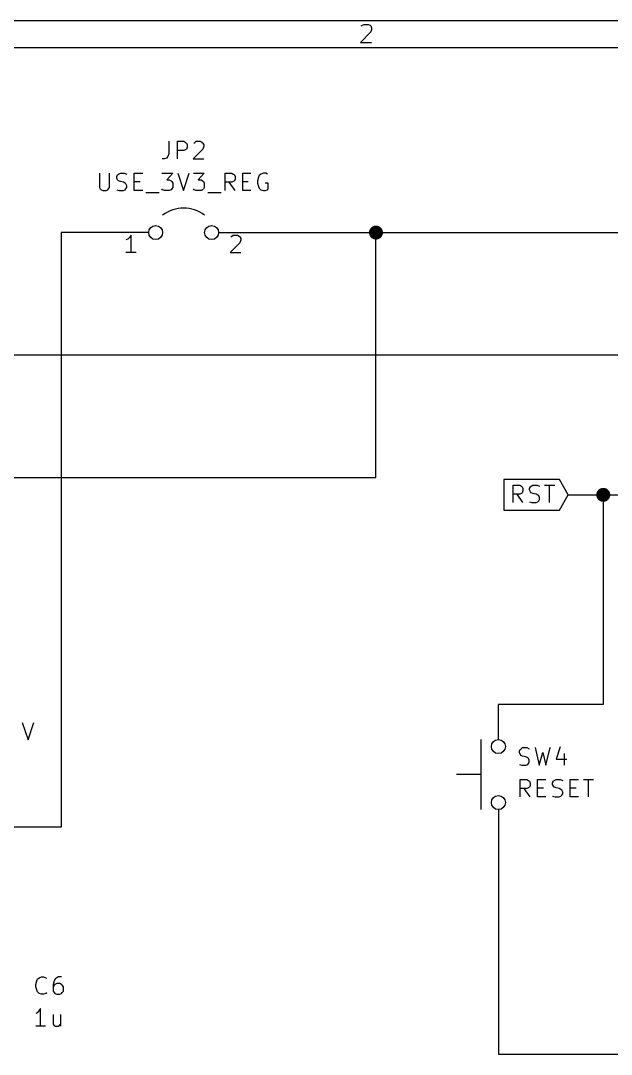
# Model space of a CAD drawing. Extents: x 10 to 287, y -200 to -10.
# Drawn here: x 60.6 to 103.5, y -85.1 to -10 of the extents above; entities that cross this region are included whole.
import ezdxf

# ---------------------------------------------------------------- set-up
doc = ezdxf.new("R2010")
doc.units = 0
doc.header["$MEASUREMENT"] = 0
for name, color, linetype in [('CYAN2', 4, 'CONTINUOUS'), ('GREEN2', 3, 'CONTINUOUS'), ('RED2', 1, 'CONTINUOUS')]:
    doc.layers.add(name, color=color, linetype=linetype)

msp = doc.modelspace()

# ---------------------------------------------------------------- linework, layer by layer
at = {"layer": 'CYAN2', "linetype": 'CONTINUOUS'}
for p, q in [((71.3232, -18.7706), (71.3232, -19.685)), ((71.9328, -20.0406), (71.9328, -18.7706)), ((71.9328, -18.7706), (72.4154, -18.7706)), ((72.4154, -18.7706), (72.517, -18.8468)), ((73.2028, -18.8468), (73.3044, -18.7706)), ((73.3044, -18.7706), (73.6092, -18.7706)), ((73.6092, -18.7706), (73.7362, -18.8468)), ((72.4154, -19.431), (71.9328, -19.431)), ((72.517, -19.3802), (72.4154, -19.431)), ((72.517, -18.8468), (72.5932, -18.8976)), ((72.5932, -19.3294), (72.517, -19.3802)), ((72.5932, -18.8976), (72.644, -19.0246)), ((72.644, -19.2024), (72.5932, -19.3294)), ((72.644, -19.0246), (72.644, -19.2024)), ((73.787, -19.3294), (73.0758, -20.0406)), ((73.1266, -18.8976), (73.2028, -18.8468)), ((73.7362, -18.8468), (73.787, -18.8976)), ((73.787, -18.8976), (73.8632, -19.0246)), ((73.8632, -19.1262), (73.787, -19.3294)), ((73.8632, -19.0246), (73.8632, -19.1262)), ((70.9676, -20.0406), (70.8406, -20.0406)), ((71.1454, -19.9898), (70.9676, -20.0406)), ((71.247, -19.8628), (71.1454, -19.9898)), ((71.3232, -19.685), (71.247, -19.8628)), ((73.0758, -20.0406), (73.8632, -20.0406)), ((66.2686, -21.082), (66.2686, -22.1234)), ((67.0052, -22.1234), (67.0052, -21.082)), ((67.5386, -21.336), (67.5894, -21.209)), ((67.5386, -21.4376), (67.5386, -21.336)), ((67.5894, -21.5646), (67.5386, -21.4376)), ((67.5894, -21.209), (67.6656, -21.1582)), ((67.6656, -21.6408), (67.5894, -21.5646)), ((67.6656, -21.1582), (67.7926, -21.082)), ((67.7926, -21.6916), (67.6656, -21.6408)), ((67.7926, -21.082), (68.072, -21.082)), ((68.0212, -21.7424), (67.7926, -21.6916)), ((68.1482, -21.8186), (68.0212, -21.7424)), ((68.072, -21.082), (68.2752, -21.1582)), ((68.8086, -22.352), (68.8086, -21.082)), ((68.8086, -21.082), (69.4182, -21.082)), ((68.8086, -21.6916), (69.2404, -21.6916)), ((70.8152, -21.082), (71.6026, -21.082)), ((71.6026, -21.082), (71.1708, -21.5646)), ((71.1708, -21.5646), (71.3486, -21.5646)), ((71.3486, -21.5646), (71.4756, -21.6408)), ((71.4756, -21.6408), (71.5264, -21.6916)), ((71.5264, -21.6916), (71.6026, -21.8186)), ((71.9582, -21.082), (72.39, -22.352)), ((72.39, -22.352), (72.7964, -21.082)), ((73.1012, -21.082), (73.8886, -21.082)), ((73.8886, -21.082), (73.4568, -21.5646)), ((73.4568, -21.5646), (73.66, -21.5646)), ((73.66, -21.5646), (73.7616, -21.6408)), ((73.7616, -21.6408), (73.8378, -21.6916)), ((73.8378, -21.6916), (73.8886, -21.8186)), ((75.4126, -22.352), (75.4126, -21.082)), ((75.4126, -21.082), (75.8952, -21.082)), ((75.8952, -21.7424), (75.4126, -21.7424)), ((76.1238, -22.352), (75.692, -21.7424)), ((75.8952, -21.082), (75.9968, -21.1582)), ((75.9968, -21.6916), (75.8952, -21.7424)), ((75.9968, -21.1582), (76.073, -21.209)), ((76.073, -21.6408), (75.9968, -21.6916)), ((76.073, -21.209), (76.1238, -21.336)), ((76.1238, -21.5138), (76.073, -21.6408)), ((76.1238, -21.336), (76.1238, -21.5138)), ((76.6826, -22.352), (76.6826, -21.082)), ((76.6826, -21.082), (77.2668, -21.082)), ((76.6826, -21.6916), (77.089, -21.6916)), ((77.8256, -21.3868), (77.7494, -21.6408)), ((77.7494, -21.6408), (77.7494, -21.8186)), ((77.8764, -21.2598), (77.8256, -21.3868)), ((78.0034, -21.1582), (77.8764, -21.2598)), ((78.1812, -21.082), (78.0034, -21.1582)), ((78.359, -21.082), (78.1812, -21.082)), ((78.486, -21.1582), (78.359, -21.082)), ((66.2686, -22.1234), (66.3194, -22.225)), ((66.3194, -22.225), (66.3956, -22.3012)), ((66.3956, -22.3012), (66.5226, -22.352)), ((66.5226, -22.352), (66.7512, -22.352)), ((66.7512, -22.352), (66.8782, -22.3012)), ((66.8782, -22.3012), (66.929, -22.225)), ((66.929, -22.225), (67.0052, -22.1234)), ((67.5386, -22.3012), (67.7164, -22.352)), ((67.7164, -22.352), (68.0212, -22.352)), ((68.0212, -22.352), (68.1482, -22.3012)), ((68.199, -21.8694), (68.1482, -21.8186)), ((68.1482, -22.3012), (68.199, -22.225)), ((68.2752, -21.9964), (68.199, -21.8694)), ((68.199, -22.225), (68.2752, -22.1234)), ((68.2752, -22.1234), (68.2752, -21.9964)), ((69.4182, -22.352), (68.8086, -22.352)), ((69.6468, -22.479), (70.612, -22.479)), ((70.866, -22.3012), (70.8152, -22.225)), ((70.993, -22.352), (70.866, -22.3012)), ((71.3486, -22.352), (70.993, -22.352)), ((71.4756, -22.3012), (71.3486, -22.352)), ((71.5264, -22.225), (71.4756, -22.3012)), ((71.6026, -22.1234), (71.5264, -22.225)), ((71.6026, -21.8186), (71.6026, -22.1234)), ((73.152, -22.3012), (73.1012, -22.225)), ((73.279, -22.352), (73.152, -22.3012)), ((73.66, -22.352), (73.279, -22.352)), ((73.7616, -22.3012), (73.66, -22.352)), ((73.8378, -22.225), (73.7616, -22.3012)), ((73.8886, -22.1234), (73.8378, -22.225)), ((73.8886, -21.8186), (73.8886, -22.1234)), ((74.1426, -22.479), (75.1078, -22.479)), ((77.2668, -22.352), (76.6826, -22.352)), ((77.7494, -21.8186), (77.8256, -22.0472)), ((77.8256, -22.0472), (77.8764, -22.1742)), ((77.8764, -22.1742), (78.0034, -22.3012)), ((78.0034, -22.3012), (78.1812, -22.352)), ((78.1812, -22.352), (78.3082, -22.352)), ((78.5368, -21.8186), (78.3082, -21.8186)), ((78.3082, -22.352), (78.486, -22.3012)), ((78.486, -22.3012), (78.5368, -22.225)), ((78.5368, -22.225), (78.5368, -21.8186)), ((60.6552, -60.9854), (61.087, -62.2554)), ((61.087, -62.2554), (61.5188, -60.9854)), ((96.774, -63.0682), (96.8248, -62.9412)), ((96.774, -63.1698), (96.774, -63.0682)), ((96.8248, -62.9412), (96.901, -62.8904)), ((96.901, -62.8904), (97.0026, -62.8142)), ((97.0026, -62.8142), (97.3074, -62.8142)), ((97.3074, -62.8142), (97.4852, -62.8904)), ((97.917, -62.8142), (98.2218, -64.0842)), ((98.7044, -64.0842), (99.0092, -62.8142)), ((99.7458, -62.7634), (99.441, -63.6524)), ((96.8248, -63.2968), (96.774, -63.1698)), ((96.901, -63.373), (96.8248, -63.2968)), ((97.0026, -63.4238), (96.901, -63.373)), ((97.2566, -63.4746), (97.0026, -63.4238)), ((97.3836, -63.5508), (97.2566, -63.4746)), ((97.4344, -63.6016), (97.3836, -63.5508)), ((97.4852, -63.7286), (97.4344, -63.6016)), ((97.4852, -63.8556), (97.4852, -63.7286)), ((98.2218, -64.0842), (98.4758, -63.1698)), ((98.4758, -63.1698), (98.7044, -64.0842)), ((99.441, -63.6524), (100.228, -63.6524)), ((100.025, -63.246), (100.025, -64.0842)), ((96.774, -64.0334), (96.9518, -64.0842)), ((96.9518, -64.0842), (97.2566, -64.0842)), ((97.2566, -64.0842), (97.3836, -64.0334)), ((97.3836, -64.0334), (97.4344, -63.9572)), ((97.4344, -63.9572), (97.4852, -63.8556)), ((96.8248, -66.3956), (96.8248, -65.1256)), ((96.8248, -65.1256), (97.3074, -65.1256)), ((97.3074, -65.1256), (97.4344, -65.2018)), ((97.4344, -65.2018), (97.5106, -65.2526)), ((97.5106, -65.2526), (97.5614, -65.3796)), ((98.0948, -66.3956), (98.0948, -65.1256)), ((98.0948, -65.1256), (98.7044, -65.1256)), ((99.187, -65.3796), (99.2632, -65.2526)), ((99.2632, -65.2526), (99.314, -65.2018)), ((99.314, -65.2018), (99.441, -65.1256)), ((99.441, -65.1256), (99.7458, -65.1256)), ((99.7458, -65.1256), (99.9236, -65.2018)), ((100.457, -66.3956), (100.457, -65.1256)), ((100.457, -65.1256), (101.067, -65.1256)), ((101.422, -65.1256), (102.159, -65.1256)), ((101.803, -66.3956), (101.803, -65.1256)), ((97.3074, -65.786), (96.8248, -65.786)), ((97.5614, -66.3956), (97.1296, -65.786)), ((97.4344, -65.7352), (97.3074, -65.786)), ((97.5106, -65.6844), (97.4344, -65.7352)), ((97.5614, -65.5574), (97.5106, -65.6844)), ((97.5614, -65.3796), (97.5614, -65.5574)), ((98.0948, -65.7352), (98.5266, -65.7352)), ((99.187, -65.4812), (99.187, -65.3796)), ((99.2632, -65.6082), (99.187, -65.4812)), ((99.314, -65.6844), (99.2632, -65.6082)), ((99.441, -65.7352), (99.314, -65.6844)), ((99.6696, -65.786), (99.441, -65.7352)), ((99.7966, -65.8622), (99.6696, -65.786)), ((99.8474, -65.913), (99.7966, -65.8622)), ((99.9236, -66.04), (99.8474, -65.913)), ((99.9236, -66.167), (99.9236, -66.04)), ((100.457, -65.7352), (100.889, -65.7352)), ((98.7044, -66.3956), (98.0948, -66.3956)), ((99.187, -66.3448), (99.3648, -66.3956)), ((99.3648, -66.3956), (99.6696, -66.3956)), ((99.6696, -66.3956), (99.7966, -66.3448)), ((99.7966, -66.3448), (99.8474, -66.2686)), ((99.8474, -66.2686), (99.9236, -66.167)), ((101.067, -66.3956), (100.457, -66.3956)), ((61.7728, -79.629), (61.8998, -79.5274)), ((61.8998, -79.5274), (62.0776, -79.4512)), ((62.0776, -79.4512), (62.2046, -79.4512)), ((62.2046, -79.4512), (62.3824, -79.5274)), ((62.3824, -79.5274), (62.4332, -79.5782)), ((63.0936, -79.5782), (62.992, -79.756)), ((63.1698, -79.5274), (63.0936, -79.5782)), ((63.2968, -79.4512), (63.1698, -79.5274)), ((63.5254, -79.4512), (63.2968, -79.4512)), ((61.6458, -80.01), (61.722, -79.756)), ((61.6458, -80.1878), (61.6458, -80.01)), ((61.722, -80.4164), (61.6458, -80.1878)), ((61.722, -79.756), (61.7728, -79.629)), ((62.992, -79.756), (62.9158, -80.01)), ((62.9158, -80.01), (62.9158, -80.4926)), ((62.992, -80.0608), (62.9158, -80.1878)), ((63.0428, -80.01), (62.992, -80.0608)), ((63.1698, -79.9338), (63.0428, -80.01)), ((63.3984, -79.9338), (63.1698, -79.9338)), ((63.5254, -80.01), (63.3984, -79.9338)), ((63.5762, -80.0608), (63.5254, -80.01)), ((63.6524, -80.1878), (63.5762, -80.0608)), ((63.6524, -80.4926), (63.6524, -80.1878)), ((61.7728, -80.5434), (61.722, -80.4164)), ((61.8998, -80.6704), (61.7728, -80.5434)), ((62.0776, -80.7212), (61.8998, -80.6704)), ((62.2046, -80.7212), (62.0776, -80.7212)), ((62.3824, -80.6704), (62.2046, -80.7212)), ((62.4332, -80.5942), (62.3824, -80.6704)), ((62.9158, -80.4926), (62.992, -80.5942)), ((62.992, -80.5942), (63.0428, -80.6704)), ((63.0428, -80.6704), (63.1698, -80.7212)), ((63.1698, -80.7212), (63.3984, -80.7212)), ((63.3984, -80.7212), (63.5254, -80.6704)), ((63.5254, -80.6704), (63.5762, -80.5942)), ((63.5762, -80.5942), (63.6524, -80.4926)), ((62.0014, -81.7626), (61.8744, -81.9404)), ((62.0014, -83.0326), (62.0014, -81.7626)), ((61.7474, -82.0674), (61.6458, -82.1182)), ((61.8744, -81.9404), (61.7474, -82.0674)), ((62.9158, -82.1944), (62.9158, -82.8548)), ((63.4492, -82.1944), (63.4492, -83.0326)), ((62.357, -83.0326), (61.6458, -83.0326)), ((62.9158, -82.8548), (62.9666, -82.9818)), ((62.9666, -82.9818), (63.0936, -83.0326)), ((63.0936, -83.0326), (63.2714, -83.0326)), ((63.2714, -83.0326), (63.3984, -82.9818)), ((63.3984, -82.9818), (63.4492, -82.9056))]:
    msp.add_line(p, q, dxfattribs=at)
at = {"layer": 'GREEN2', "linetype": 'CONTINUOUS'}
for p, q in [((67.31, -25.4), (63.5, -25.4)), ((63.5, -25.4), (63.5, -68.58)), ((77.47, -25.4), (86.36, -25.4)), ((86.36, -43.18), (86.36, -25.4)), ((86.36, -25.4), (116.84, -25.4)), ((45.72, -34.29), (111.76, -34.29)), ((45.72, -43.18), (86.36, -43.18)), ((100.33, -44.45), (102.87, -44.45)), ((102.87, -44.45), (102.87, -59.69)), ((102.87, -44.45), (104.14, -44.45)), ((102.87, -59.69), (95.25, -59.69)), ((63.5, -68.58), (58.42, -68.58)), ((95.25, -69.85), (95.25, -85.09)), ((95.25, -85.09), (114.3, -85.09))]:
    msp.add_line(p, q, dxfattribs=at)
at = {"layer": 'GREEN2', "const_width": 0.508}
for points in [[(86.106, -25.4, 1), (86.614, -25.4, 1)], [(102.616, -44.45, 1), (103.124, -44.45, 1)]]:
    msp.add_lwpolyline(points, format="xyb", close=True, dxfattribs=at)
at = {"layer": 'RED2', "linetype": 'CONTINUOUS'}
for p, q in [((286.995, -10.0076), (10.0076, -10.0076)), ((85.2932, -10.3886), (85.3694, -10.3378)), ((85.3694, -10.3378), (85.4964, -10.287)), ((85.4964, -10.287), (85.8012, -10.287)), ((85.8012, -10.287), (85.9282, -10.3378)), ((85.9282, -10.3378), (85.979, -10.3886)), ((85.979, -10.3886), (86.0298, -10.5156)), ((85.979, -10.8204), (85.2424, -11.5824)), ((86.0298, -10.6426), (85.979, -10.8204)), ((86.0298, -10.5156), (86.0298, -10.6426)), ((285.013, -11.9888), (11.9888, -11.9888)), ((85.2424, -11.5824), (86.0298, -11.5824)), ((69.85, -25.4), (67.31, -25.4)), ((74.93, -25.4), (77.47, -25.4)), ((68.326, -25.8826), (68.199, -25.9334)), ((68.453, -25.7556), (68.326, -25.8826)), ((68.58, -25.5778), (68.453, -25.7556)), ((68.58, -26.8478), (68.58, -25.5778)), ((76.4794, -26.1366), (75.7682, -26.8478)), ((75.819, -25.7048), (75.8952, -25.654)), ((75.8952, -25.654), (75.9968, -25.5778)), ((75.9968, -25.5778), (76.3016, -25.5778)), ((76.3016, -25.5778), (76.4286, -25.654)), ((76.4286, -25.654), (76.4794, -25.7048)), ((76.4794, -25.7048), (76.5556, -25.8318)), ((76.5556, -25.9334), (76.4794, -26.1366)), ((76.5556, -25.8318), (76.5556, -25.9334)), ((68.9356, -26.8478), (68.199, -26.8478)), ((75.7682, -26.8478), (76.5556, -26.8478)), ((99.695, -43.3324), (95.6564, -43.3324)), ((95.6564, -43.3324), (95.6564, -44.45)), ((100.33, -44.45), (99.695, -43.3324)), ((96.3168, -45.0088), (96.3168, -43.7388)), ((96.3168, -43.7388), (96.7994, -43.7388)), ((96.7994, -43.7388), (96.9264, -43.815)), ((96.9264, -43.815), (96.9772, -43.8658)), ((96.9772, -44.2976), (96.9264, -44.3484)), ((96.9772, -43.8658), (97.028, -43.9928)), ((97.028, -44.1706), (96.9772, -44.2976)), ((97.028, -43.9928), (97.028, -44.1706)), ((97.5106, -43.9928), (97.5868, -43.8658)), ((97.5106, -44.0944), (97.5106, -43.9928)), ((97.5868, -44.2214), (97.5106, -44.0944)), ((97.5868, -43.8658), (97.6376, -43.815)), ((97.6376, -44.2976), (97.5868, -44.2214)), ((97.6376, -43.815), (97.7646, -43.7388)), ((97.7646, -44.3484), (97.6376, -44.2976)), ((97.7646, -43.7388), (98.0694, -43.7388)), ((98.0694, -43.7388), (98.2472, -43.815)), ((98.6028, -43.7388), (99.3394, -43.7388)), ((98.9584, -45.0088), (98.9584, -43.7388)), ((95.6564, -44.45), (95.6564, -45.5676)), ((96.7994, -44.3992), (96.3168, -44.3992)), ((97.028, -45.0088), (96.6216, -44.3992)), ((96.9264, -44.3484), (96.7994, -44.3992)), ((97.5106, -44.958), (97.6884, -45.0088)), ((97.6884, -45.0088), (97.9932, -45.0088)), ((97.9932, -44.3992), (97.7646, -44.3484)), ((98.1202, -44.4754), (97.9932, -44.3992)), ((97.9932, -45.0088), (98.1202, -44.958)), ((98.1964, -44.5262), (98.1202, -44.4754)), ((98.1202, -44.958), (98.1964, -44.8818)), ((98.2472, -44.6532), (98.1964, -44.5262)), ((98.1964, -44.8818), (98.2472, -44.7802)), ((98.2472, -44.7802), (98.2472, -44.6532)), ((99.695, -45.5676), (100.33, -44.45)), ((95.6564, -45.5676), (99.695, -45.5676)), ((95.25, -62.23), (95.25, -59.69)), ((93.98, -62.23), (93.98, -67.31)), ((93.98, -64.77), (92.202, -64.77)), ((95.25, -67.31), (95.25, -69.85))]:
    msp.add_line(p, q, dxfattribs=at)
at = {"layer": 'RED2'}
for centre in [(70.358, -25.4), (74.422, -25.4), (95.25, -62.738), (95.25, -66.802)]:
    msp.add_circle(centre, 0.508, dxfattribs=at)
msp.add_arc((72.39, -26.162), 2.54, -306.9, -233.1, dxfattribs=at)

doc.saveas('drawing.dxf')
